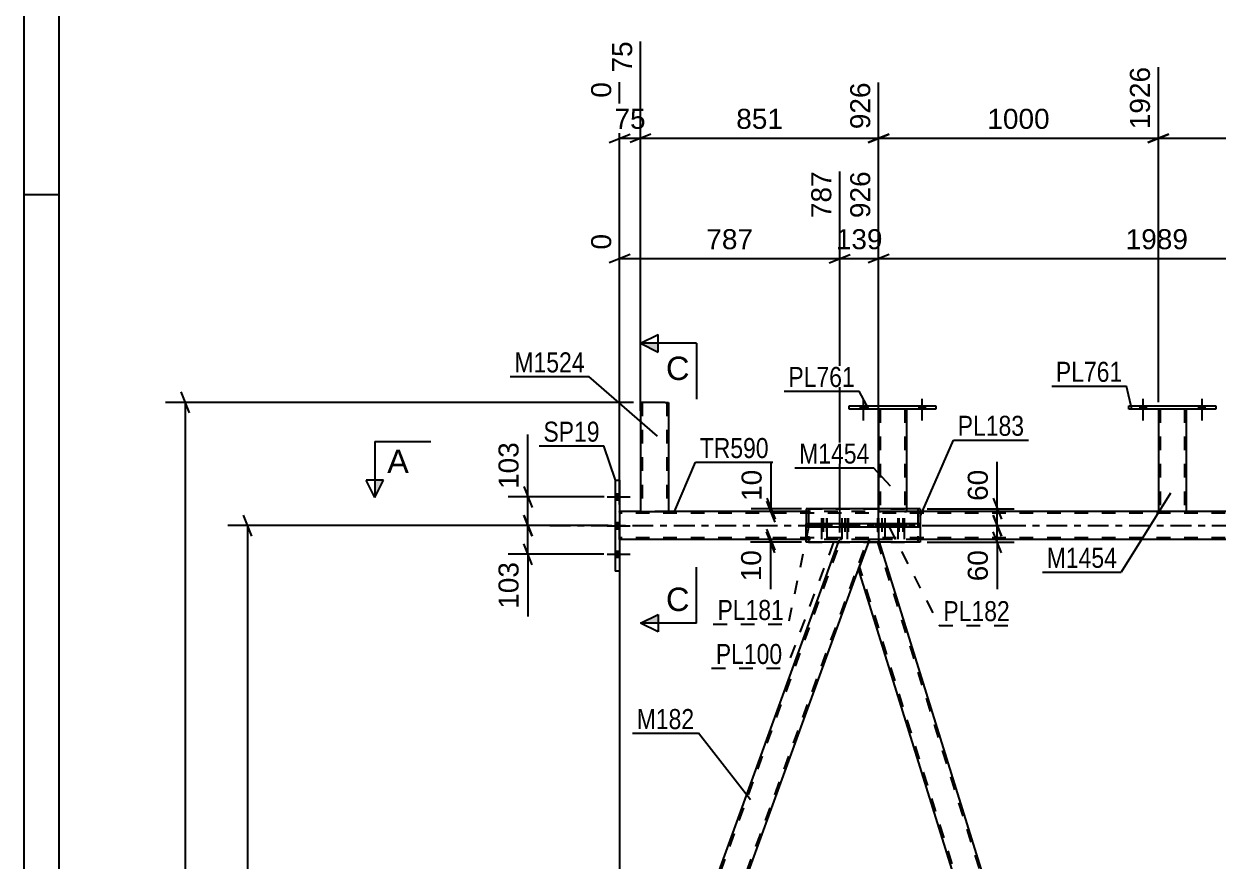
# Model space of a CAD drawing. Header units: millimetres. Extents: x -115 to 726, y -400 to 194.
# Drawn here: x -114.7 to 56.1, y -48 to 71.7 of the extents above; entities that cross this region are included whole.
import ezdxf

# ---------------------------------------------------------------- set-up
doc = ezdxf.new("R2010")
doc.units = ezdxf.units.MM
doc.linetypes.add('DXK_LINE_DOT2', pattern=[3.9198, 1.9599, -1.9599])
doc.linetypes.add('DXK_LINE_DOT3', pattern=[5.9187, 2.979, -0.9799, 0.9799, -0.9799])
doc.styles.add('Arial', font='arial.ttf', dxfattribs={"height": 0.2})
doc.styles.add('Arial Narrow', font='ARIALN.TTF', dxfattribs={"height": 0.2})

# ---------------------------------------------------------------- blocks, each defined once
blk = doc.blocks.new('Unknown-203724152-1113')
at = {"color": 5, "linetype": 'Continuous'}
for p, q in [((-114.68, 194.3), (-114.68, -399.7)), ((-109.68, 189.3), (-109.68, -394.7)), ((-109.68, 47.3), (-114.68, 47.3))]:
    blk.add_line(p, q, dxfattribs=at)
blk = doc.blocks.new('Bolt-203724152-2924 - 2793')
at = {"linetype": 'Continuous'}
for points in [[(7.89, 0.24), (7.17, 0.24), (7.17, -0.24), (7.89, -0.24)], [(8.82, 0.24), (8.1, 0.24), (8.1, -0.24), (8.82, -0.24)], [(10.64, 0.24), (9.92, 0.24), (9.92, -0.24), (10.64, -0.24)], [(11.56, 0.24), (10.84, 0.24), (10.84, -0.24), (11.56, -0.24)]]:
    blk.add_hatch(color=1, dxfattribs=at).paths.add_polyline_path(points)
at = {"color": 1, "linetype": 'Continuous'}
for p, q in [((7.17, 0.24), (7.17, -0.24)), ((7.53, 1.04), (7.53, -1.96)), ((7.89, 0.24), (7.89, -0.24)), ((8.1, 0.24), (8.1, -0.24)), ((8.46, 1.04), (8.46, -1.96)), ((8.82, 0.24), (8.82, -0.24)), ((9.92, 0.24), (9.92, -0.24)), ((10.28, 1.04), (10.28, -1.96)), ((10.64, 0.24), (10.64, -0.24)), ((10.84, 0.24), (10.84, -0.24)), ((11.2, 1.04), (11.2, -1.96)), ((11.56, 0.24), (11.56, -0.24))]:
    blk.add_line(p, q, dxfattribs=at)
blk = doc.blocks.new('Part-203724152-2945 - 2793')
at = {"color": 2, "linetype": 'Continuous'}
for p, q in [((13.47, 0.24), (-2.82, 0.24)), ((-2.82, 0.24), (-2.82, -0.24)), ((3.38, -0.24), (3.38, 0.24)), ((7.21, -0.24), (7.21, 0.24)), ((13.47, 0.24), (13.47, -0.24)), ((13.47, -0.24), (-2.82, -0.24))]:
    blk.add_line(p, q, dxfattribs=at)
blk = doc.blocks.new('Bolt-203724152-2833 - 2793')
at = {"linetype": 'Continuous'}
for points in [[(4.91, 16.64), (5.79, 16.64), (5.79, 17.12), (4.91, 17.12)], [(13.31, 16.64), (14.19, 16.64), (14.19, 17.12), (13.31, 17.12)]]:
    blk.add_hatch(color=1, dxfattribs=at).paths.add_polyline_path(points)
at = {"color": 1, "linetype": 'Continuous'}
for p, q in [((4.91, 17.12), (4.91, 16.64)), ((5.35, 18.12), (5.35, 15)), ((5.79, 17.12), (5.79, 16.64)), ((13.31, 17.12), (13.31, 16.64)), ((13.75, 18.12), (13.75, 15)), ((14.19, 17.12), (14.19, 16.64))]:
    blk.add_line(p, q, dxfattribs=at)
blk = doc.blocks.new('Bolt-203724152-2834 - 2793')
at = {"linetype": 'Continuous'}
for points in [[(4.91, 16.64), (5.79, 16.64), (5.79, 17.12), (4.91, 17.12)], [(13.31, 16.64), (14.19, 16.64), (14.19, 17.12), (13.31, 17.12)]]:
    blk.add_hatch(color=1, dxfattribs=at).paths.add_polyline_path(points)
at = {"color": 1, "linetype": 'Continuous'}
for p, q in [((4.91, 17.12), (4.91, 16.64)), ((5.35, 18.12), (5.35, 15)), ((5.79, 17.12), (5.79, 16.64)), ((13.31, 17.12), (13.31, 16.64)), ((13.75, 18.12), (13.75, 15)), ((14.19, 17.12), (14.19, 16.64))]:
    blk.add_line(p, q, dxfattribs=at)
blk = doc.blocks.new('Bolt-203724152-2835 - 2793')
at = {"linetype": 'Continuous'}
for points in [[(44.91, 16.64), (45.79, 16.64), (45.79, 17.12), (44.91, 17.12)], [(53.31, 16.64), (54.19, 16.64), (54.19, 17.12), (53.31, 17.12)]]:
    blk.add_hatch(color=1, dxfattribs=at).paths.add_polyline_path(points)
at = {"color": 1, "linetype": 'Continuous'}
for p, q in [((44.91, 17.12), (44.91, 16.64)), ((45.35, 18.12), (45.35, 15)), ((45.79, 17.12), (45.79, 16.64)), ((53.31, 17.12), (53.31, 16.64)), ((53.75, 18.12), (53.75, 15)), ((54.19, 17.12), (54.19, 16.64))]:
    blk.add_line(p, q, dxfattribs=at)
blk = doc.blocks.new('Bolt-203724152-2836 - 2793')
at = {"linetype": 'Continuous'}
for points in [[(44.91, 16.64), (45.79, 16.64), (45.79, 17.12), (44.91, 17.12)], [(53.31, 16.64), (54.19, 16.64), (54.19, 17.12), (53.31, 17.12)]]:
    blk.add_hatch(color=1, dxfattribs=at).paths.add_polyline_path(points)
at = {"color": 1, "linetype": 'Continuous'}
for p, q in [((44.91, 17.12), (44.91, 16.64)), ((45.35, 18.12), (45.35, 15)), ((45.79, 17.12), (45.79, 16.64)), ((53.31, 17.12), (53.31, 16.64)), ((53.75, 18.12), (53.75, 15)), ((54.19, 17.12), (54.19, 16.64))]:
    blk.add_line(p, q, dxfattribs=at)
blk = doc.blocks.new('Part-203724152-2966 - 2793')
at = {"color": 7, "linetype": 'DXK_LINE_DOT2'}
for p, q in [((-2.47, 2.4), (-2.47, -2.4)), ((-2.47, 2.4), (13.17, 2.4)), ((13.17, 2.4), (13.17, -2.4)), ((-2.47, -2.4), (13.17, -2.4))]:
    blk.add_line(p, q, dxfattribs=at)
blk = doc.blocks.new('Bolt-203724152-2844 - 2793')
at = {"color": 1, "linetype": 'DXK_LINE_DOT2'}
for p, q in [((7.04, 0.24), (7.04, -0.24)), ((7.4, 1.04), (7.4, -1.96)), ((7.63, 0.24), (7.63, -0.24)), ((7.76, 0.24), (7.76, -0.24)), ((7.99, 1.04), (7.99, -1.96)), ((8.35, 0.24), (8.35, -0.24)), ((10.06, 0.24), (10.06, -0.24)), ((10.42, 1.04), (10.42, -1.96)), ((10.65, 0.24), (10.65, -0.24)), ((10.78, 0.24), (10.78, -0.24)), ((11.01, 1.04), (11.01, -1.96)), ((11.37, 0.24), (11.37, -0.24))]:
    blk.add_line(p, q, dxfattribs=at)
blk = doc.blocks.new('Bolt-203724152-2925 - 2793')
at = {"linetype": 'Continuous'}
for points in [[(-0.25, 0.24), (-0.97, 0.24), (-0.97, -0.24), (-0.25, -0.24)], [(0.49, 0.24), (-0.23, 0.24), (-0.23, -0.24), (0.49, -0.24)], [(2.67, 0.24), (1.95, 0.24), (1.95, -0.24), (2.67, -0.24)], [(3.41, 0.24), (2.69, 0.24), (2.69, -0.24), (3.41, -0.24)]]:
    blk.add_hatch(color=1, dxfattribs=at).paths.add_polyline_path(points)
at = {"color": 1, "linetype": 'Continuous'}
for p, q in [((-0.97, 0.24), (-0.97, -0.24)), ((-0.61, 1.04), (-0.61, -1.96)), ((-0.25, 0.24), (-0.25, -0.24)), ((-0.23, 0.24), (-0.23, -0.24)), ((0.13, 1.04), (0.13, -1.96)), ((0.49, 0.24), (0.49, -0.24)), ((1.95, 0.24), (1.95, -0.24)), ((2.31, 1.04), (2.31, -1.96)), ((2.67, 0.24), (2.67, -0.24)), ((2.69, 0.24), (2.69, -0.24)), ((3.05, 1.04), (3.05, -1.96)), ((3.41, 0.24), (3.41, -0.24))]:
    blk.add_line(p, q, dxfattribs=at)
blk = doc.blocks.new('Part-203724152-2930 - 2793')
at = {"color": 2, "linetype": 'Continuous'}
for p, q in [((13.47, 2.4), (-2.82, 2.4)), ((-2.82, 2.4), (-2.82, 0.24)), ((13.47, 2.4), (13.47, 0.24)), ((-2.82, -2.4), (-2.82, -0.24)), ((13.47, -0.24), (13.47, -2.4)), ((13.47, -2.4), (-2.82, -2.4))]:
    blk.add_line(p, q, dxfattribs=at)
at = {"color": 7, "linetype": 'DXK_LINE_DOT2'}
for p, q in [((-2.82, -0.24), (-2.82, 0.24)), ((13.47, -0.24), (13.47, 0.24))]:
    blk.add_line(p, q, dxfattribs=at)
blk = doc.blocks.new('Bolt-203724152-2951 - 2793')
at = {"color": 1, "linetype": 'DXK_LINE_DOT2'}
for p, q in [((-0.73, 0.24), (-0.73, -0.24)), ((-0.37, 1.04), (-0.37, -1.96)), ((-0.27, 0.24), (-0.27, -0.24)), ((-0.01, 0.24), (-0.01, -0.24)), ((0.09, 1.04), (0.09, -1.96)), ((0.45, 0.24), (0.45, -0.24)), ((2.36, 0.24), (2.36, -0.24)), ((2.72, 1.04), (2.72, -1.96)), ((2.82, 0.24), (2.82, -0.24)), ((3.08, 0.24), (3.08, -0.24)), ((3.18, 1.04), (3.18, -1.96)), ((3.54, 0.24), (3.54, -0.24))]:
    blk.add_line(p, q, dxfattribs=at)
blk = doc.blocks.new('Part-203724152-2981 - 2793')
at = {"color": 7, "linetype": 'DXK_LINE_DOT2'}
for p, q in [((13.17, 0.24), (-2.47, 0.24)), ((-2.47, 0.24), (-2.47, -0.24)), ((4.1, 0.24), (4.1, -0.24)), ((6.46, -0.24), (6.46, 0.24)), ((13.17, 0.24), (13.17, -0.24)), ((13.17, -0.24), (-2.47, -0.24))]:
    blk.add_line(p, q, dxfattribs=at)
blk = doc.blocks.new('Part-203724152-3001 - 2793')
at = {"color": 2, "linetype": 'Continuous'}
for p, q in [((-42.14, -123.22), (1.83, -2.4)), ((-37.89, -123.22), (4.69, -6.25))]:
    blk.add_line(p, q, dxfattribs=at)
at = {"color": 7, "linetype": 'DXK_LINE_DOT2'}
for p, q in [((-41.89, -123.22), (2.23, -2)), ((-38.14, -123.22), (5.98, -2)), ((1.83, -2.4), (1.98, -2)), ((6.23, -2), (1.98, -2)), ((4.69, -6.25), (6.23, -2)), ((-37.89, -123.22), (-42.14, -123.22))]:
    blk.add_line(p, q, dxfattribs=at)
blk = doc.blocks.new('Part-203724152-3390 - 2793')
at = {"color": 2, "linetype": 'Continuous'}
for p, q in [((43.35, 16.64), (43.35, 17.12)), ((43.35, 17.12), (55.75, 17.12)), ((55.75, 17.12), (55.75, 16.64)), ((55.75, 16.64), (43.35, 16.64))]:
    blk.add_line(p, q, dxfattribs=at)
blk = doc.blocks.new('Part-203724152-3046 - 2793')
at = {"color": 2, "linetype": 'Continuous'}
for p, q in [((6.09, -2.4), (4.69, -6.25)), ((43.83, -118.4), (7.68, -2.4)), ((39.64, -118.4), (4.69, -6.25))]:
    blk.add_line(p, q, dxfattribs=at)
at = {"color": 7, "linetype": 'DXK_LINE_DOT2'}
for p, q in [((6.23, -2), (6.09, -2.4)), ((7.55, -2), (6.23, -2)), ((44.12, -120.12), (7.3, -2)), ((7.68, -2.4), (7.55, -2)), ((41.4, -123.22), (4.82, -5.88)), ((39.64, -118.4), (41.15, -123.22)), ((44.25, -119.75), (43.83, -118.4)), ((42.99, -123.22), (44.25, -119.75)), ((41.15, -123.22), (42.99, -123.22))]:
    blk.add_line(p, q, dxfattribs=at)
blk = doc.blocks.new('Part-203724152-3051 - 2793')
at = {"color": 7, "linetype": 'DXK_LINE_DOT2'}
for p, q in [((43.25, -123.22), (87.37, -2)), ((46.99, -123.22), (91.11, -2)), ((87.11, -2), (86.97, -2.4)), ((90.62, -2), (87.11, -2)), ((87.37, -2), (87.39, -2)), ((89.82, -6.25), (91.37, -2)), ((42.99, -123.22), (44.75, -118.4)), ((47.25, -123.22), (49, -118.4)), ((47.25, -123.22), (42.99, -123.22))]:
    blk.add_line(p, q, dxfattribs=at)
at = {"color": 2, "linetype": 'Continuous'}
for p, q in [((44.75, -118.4), (86.97, -2.4)), ((91.37, -2), (90.62, -2)), ((49, -118.4), (89.82, -6.25))]:
    blk.add_line(p, q, dxfattribs=at)
blk = doc.blocks.new('Part-203724152-3086 - 2793')
at = {"color": 2, "linetype": 'Continuous'}
for p, q in [((-30.13, 6.5), (-29.49, 6.5)), ((-30.13, 6.5), (-30.13, -6.5)), ((-29.49, 6.5), (-29.49, -6.5)), ((-29.49, -6.5), (-30.13, -6.5))]:
    blk.add_line(p, q, dxfattribs=at)
blk = doc.blocks.new('Part-203724152-3335 - 2793')
at = {"color": 7, "linetype": 'DXK_LINE_DOT2'}
for p, q in [((7.55, 16.65), (7.55, 16.65)), ((7.55, 16.65), (7.55, 16.64)), ((7.55, 16.64), (7.55, 16.65)), ((7.58, 16.65), (7.55, 16.65)), ((7.55, 16.65), (7.58, 16.65)), ((7.69, 16.65), (7.58, 16.65)), ((7.58, 16.65), (7.69, 16.65)), ((7.8, 16.65), (7.69, 16.65)), ((7.69, 16.65), (7.84, 16.65)), ((7.79, 16.65), (7.79, 16.65)), ((7.79, 16.65), (7.79, 2)), ((7.8, 16.65), (7.79, 16.65)), ((7.79, 16.65), (7.8, 16.65)), ((11.25, 16.65), (7.8, 16.65)), ((7.86, 16.65), (7.8, 16.65)), ((7.8, 16.65), (7.86, 16.65)), ((11.25, 16.65), (7.84, 16.65)), ((11.16, 16.65), (7.86, 16.65)), ((7.86, 16.65), (7.93, 16.65)), ((11.24, 16.65), (7.93, 16.65)), ((11.24, 16.65), (11.16, 16.65)), ((11.29, 16.65), (11.24, 16.65)), ((11.24, 16.65), (11.29, 16.65)), ((11.25, 16.65), (11.41, 16.65)), ((11.41, 16.65), (11.25, 16.65)), ((11.31, 16.65), (11.29, 16.65)), ((11.29, 16.65), (11.31, 16.65)), ((11.31, 16.65), (11.31, 16.65)), ((11.31, 16.65), (11.31, 2)), ((11.41, 16.65), (11.51, 16.65)), ((11.51, 16.65), (11.41, 16.65)), ((11.51, 16.65), (11.55, 16.65)), ((11.55, 16.65), (11.51, 16.65)), ((11.55, 16.65), (11.55, 16.65)), ((11.55, 16.65), (11.55, 16.64)), ((11.55, 16.64), (11.55, 16.65)), ((7.55, 2.4), (7.55, 2)), ((7.58, 2), (7.55, 2)), ((7.55, 2), (7.58, 2)), ((7.69, 2), (7.58, 2)), ((7.58, 2), (7.69, 2)), ((7.84, 2), (7.69, 2)), ((7.69, 2), (7.84, 2)), ((7.8, 2), (7.79, 2)), ((7.79, 2), (7.8, 2)), ((7.86, 2), (7.8, 2)), ((7.8, 2), (7.86, 2)), ((11.25, 2), (7.84, 2)), ((11.25, 2), (7.84, 2)), ((11.16, 2), (7.86, 2)), ((7.86, 2), (7.93, 2)), ((11.24, 2), (7.93, 2)), ((11.24, 2), (11.16, 2)), ((11.29, 2), (11.24, 2)), ((11.24, 2), (11.29, 2)), ((11.25, 2), (11.41, 2)), ((11.41, 2), (11.25, 2)), ((11.31, 2), (11.29, 2)), ((11.29, 2), (11.31, 2)), ((11.41, 2), (11.51, 2)), ((11.51, 2), (11.41, 2)), ((11.51, 2), (11.55, 2)), ((11.55, 2), (11.51, 2)), ((11.55, 2.4), (11.55, 2))]:
    blk.add_line(p, q, dxfattribs=at)
at = {"color": 2, "linetype": 'Continuous'}
for p, q in [((7.55, 16.64), (7.55, 2.4)), ((11.55, 16.64), (11.55, 2.4))]:
    blk.add_line(p, q, dxfattribs=at)
blk = doc.blocks.new('Part-203724152-3385 - 2793')
at = {"color": 7, "linetype": 'DXK_LINE_DOT2'}
for p, q in [((47.55, 16.65), (47.55, 16.65)), ((47.55, 16.65), (47.55, 16.64)), ((47.55, 16.64), (47.55, 16.65)), ((47.58, 16.65), (47.55, 16.65)), ((47.55, 16.65), (47.58, 16.65)), ((47.69, 16.65), (47.58, 16.65)), ((47.58, 16.65), (47.69, 16.65)), ((47.8, 16.65), (47.69, 16.65)), ((47.69, 16.65), (47.84, 16.65)), ((47.79, 16.65), (47.79, 16.65)), ((47.79, 16.65), (47.79, 2)), ((47.8, 16.65), (47.79, 16.65)), ((47.79, 16.65), (47.8, 16.65)), ((51.25, 16.65), (47.8, 16.65)), ((47.86, 16.65), (47.8, 16.65)), ((47.8, 16.65), (47.86, 16.65)), ((51.25, 16.65), (47.84, 16.65)), ((51.16, 16.65), (47.86, 16.65)), ((47.86, 16.65), (47.93, 16.65)), ((51.24, 16.65), (47.93, 16.65)), ((51.24, 16.65), (51.16, 16.65)), ((51.29, 16.65), (51.24, 16.65)), ((51.24, 16.65), (51.29, 16.65)), ((51.25, 16.65), (51.41, 16.65)), ((51.41, 16.65), (51.25, 16.65)), ((51.31, 16.65), (51.29, 16.65)), ((51.29, 16.65), (51.31, 16.65)), ((51.31, 16.65), (51.31, 16.65)), ((51.31, 16.65), (51.31, 2)), ((51.41, 16.65), (51.51, 16.65)), ((51.51, 16.65), (51.41, 16.65)), ((51.51, 16.65), (51.55, 16.65)), ((51.55, 16.65), (51.51, 16.65)), ((51.55, 16.65), (51.55, 16.65)), ((51.55, 16.65), (51.55, 16.64)), ((51.55, 16.64), (51.55, 16.65)), ((47.55, 2), (47.58, 2)), ((47.58, 2), (47.69, 2)), ((47.69, 2), (47.84, 2)), ((47.8, 2), (47.79, 2)), ((47.79, 2), (47.8, 2)), ((47.86, 2), (47.8, 2)), ((47.8, 2), (47.86, 2)), ((51.25, 2), (47.84, 2)), ((51.16, 2), (47.86, 2)), ((47.86, 2), (47.93, 2)), ((51.29, 2), (47.93, 2)), ((51.24, 2), (51.16, 2)), ((51.29, 2), (51.24, 2)), ((51.25, 2), (51.41, 2)), ((51.31, 2), (51.29, 2)), ((51.29, 2), (51.31, 2)), ((51.41, 2), (51.51, 2)), ((51.51, 2), (51.55, 2))]:
    blk.add_line(p, q, dxfattribs=at)
at = {"color": 2, "linetype": 'Continuous'}
for p, q in [((47.55, 16.64), (47.55, 2)), ((51.55, 16.64), (51.55, 2)), ((47.58, 2), (47.55, 2)), ((47.69, 2), (47.58, 2)), ((47.84, 2), (47.69, 2)), ((51.25, 2), (47.84, 2)), ((51.41, 2), (51.25, 2)), ((51.51, 2), (51.41, 2)), ((51.55, 2), (51.51, 2))]:
    blk.add_line(p, q, dxfattribs=at)
blk = doc.blocks.new('Part-203724152-3395 - 2793')
at = {"color": 2, "linetype": 'Continuous'}
for p, q in [((-26.5, 17.6), (-26.5, 2)), ((-22.98, 17.6), (-26.5, 17.6)), ((-22.98, 17.6), (-22.5, 17.6)), ((-22.5, 17.6), (-22.5, 2)), ((-26.5, 2), (-22.54, 2)), ((-22.5, 2), (-22.54, 2))]:
    blk.add_line(p, q, dxfattribs=at)
at = {"color": 7, "linetype": 'DXK_LINE_DOT2'}
for p, q in [((-26.26, 17.6), (-26.26, 2)), ((-22.89, 17.6), (-22.81, 17.6)), ((-22.81, 17.6), (-22.8, 17.6)), ((-22.8, 17.6), (-22.76, 17.6)), ((-22.76, 17.6), (-22.74, 17.6)), ((-22.74, 17.6), (-22.74, 2)), ((-22.76, 2), (-22.74, 2))]:
    blk.add_line(p, q, dxfattribs=at)
blk = doc.blocks.new('Part-203724152-3400 - 2793')
at = {"color": 2, "linetype": 'Continuous'}
for p, q in [((3.35, 16.64), (3.35, 17.12)), ((3.35, 17.12), (15.75, 17.12)), ((15.75, 17.12), (15.75, 16.64)), ((15.75, 16.64), (3.35, 16.64))]:
    blk.add_line(p, q, dxfattribs=at)
blk = doc.blocks.new('Part-203724152-3405 - 2793')
at = {"color": 2, "linetype": 'Continuous'}
for p, q in [((-26.5, 2), (-29.49, 2)), ((-2.82, 2), (-22.5, 2)), ((47.55, 2), (13.47, 2)), ((80.41, 2), (51.55, 2)), ((-2.82, -2), (-29.49, -2)), ((80.41, -2), (13.47, -2))]:
    blk.add_line(p, q, dxfattribs=at)
at = {"color": 7, "linetype": 'DXK_LINE_DOT2'}
for p, q in [((-29.49, -2), (-29.49, 2)), ((633.32, 1.76), (-29.49, 1.76)), ((-22.5, 2), (-26.5, 2)), ((13.47, 2), (-2.82, 2)), ((633.32, 2), (47.55, 2)), ((51.55, 2), (47.55, 2)), ((633.32, -1.76), (-29.49, -1.76)), ((13.47, -2), (-2.82, -2))]:
    blk.add_line(p, q, dxfattribs=at)
at = {"color": 7, "linetype": 'DXK_LINE_DOT3'}
blk.add_line((-39.49, 0), (633.32, 0), dxfattribs=at)
blk = doc.blocks.new('Bolt-203724152-3412 - 2793')
at = {"linetype": 'Continuous'}
for points in [[(-29.49, 3.66), (-29.49, 4.54), (-30.13, 4.54), (-30.13, 3.66)], [(-29.49, 3.66), (-29.49, 4.54), (-30.13, 4.54), (-30.13, 3.66)], [(-29.49, 3.66), (-29.49, 4.54), (-30.13, 4.54), (-30.13, 3.66)], [(-29.49, -0.46), (-29.49, 0.42), (-30.13, 0.42), (-30.13, -0.46)], [(-29.49, -0.46), (-29.49, 0.42), (-30.13, 0.42), (-30.13, -0.46)], [(-29.49, -4.54), (-29.49, -3.66), (-30.13, -3.66), (-30.13, -4.54)], [(-29.49, -4.54), (-29.49, -3.66), (-30.13, -3.66), (-30.13, -4.54)], [(-29.49, -4.54), (-29.49, -3.66), (-30.13, -3.66), (-30.13, -4.54)]]:
    blk.add_hatch(color=1, dxfattribs=at).paths.add_polyline_path(points)
at = {"color": 1, "linetype": 'Continuous'}
for p, q in [((-31.29, 4.1), (-27.97, 4.1)), ((-31.29, 4.1), (-27.97, 4.1)), ((-31.29, 4.1), (-27.97, 4.1)), ((-30.13, 4.54), (-29.49, 4.54)), ((-30.13, 4.54), (-29.49, 4.54)), ((-30.13, 4.54), (-29.49, 4.54)), ((-30.13, 3.66), (-29.49, 3.66)), ((-30.13, 3.66), (-29.49, 3.66)), ((-30.13, 3.66), (-29.49, 3.66)), ((-30.13, 0.42), (-29.49, 0.42)), ((-30.13, 0.42), (-29.49, 0.42)), ((-31.29, -0.02), (-27.97, -0.02)), ((-31.29, -0.02), (-27.97, -0.02)), ((-30.13, -0.46), (-29.49, -0.46)), ((-30.13, -0.46), (-29.49, -0.46)), ((-31.29, -4.1), (-27.97, -4.1)), ((-31.29, -4.1), (-27.97, -4.1)), ((-31.29, -4.1), (-27.97, -4.1)), ((-30.13, -3.66), (-29.49, -3.66)), ((-30.13, -3.66), (-29.49, -3.66)), ((-30.13, -3.66), (-29.49, -3.66)), ((-30.13, -4.54), (-29.49, -4.54)), ((-30.13, -4.54), (-29.49, -4.54)), ((-30.13, -4.54), (-29.49, -4.54))]:
    blk.add_line(p, q, dxfattribs=at)
blk = doc.blocks.new('StraightDimension-203724152-4066 - 2793')
at = {"color": 7, "linetype": 'Continuous'}
for p, q in [((1.98, -1), (1.98, 50.63)), ((7.55, -1), (7.55, 50.63)), ((0.48, 37.56), (3.48, 38.76)), ((1.98, 38.16), (7.55, 38.16)), ((9.05, 38.76), (6.05, 37.56))]:
    blk.add_line(p, q, dxfattribs=at)
at = {"color": 0}
blk.add_wipeout([(8.7, 38.91), (8.7, 43.11), (0.83, 43.11), (0.83, 38.91)], dxfattribs=at)
at = {"color": 3, "style": 'Arial'}
blk.add_text('139', height=2.865, dxfattribs=at).set_placement((1.43, 39.51))
at = {"color": 0, "linetype": 'Continuous'}
blk.add_wipeout([(6.95, 51.23), (2.75, 51.23), (2.75, 43.36), (6.95, 43.36)], dxfattribs=at)
at = {"color": 3, "linetype": 'Continuous', "style": 'Arial'}
blk.add_text('926', height=2.865, rotation=90.0002, dxfattribs=at).set_placement((6.35, 43.96))
blk = doc.blocks.new('StraightDimension-203724152-4102 - 2793')
at = {"color": 7, "linetype": 'Continuous'}
for p, q in [((87.11, -1), (87.11, 52.86)), ((7.55, -1), (7.55, 50.63)), ((9.05, 38.76), (6.05, 37.56)), ((7.55, 38.16), (87.11, 38.16)), ((85.61, 37.56), (88.61, 38.76))]:
    blk.add_line(p, q, dxfattribs=at)
at = {"color": 0, "linetype": 'Continuous'}
blk.add_wipeout([(86.51, 53.46), (82.31, 53.46), (82.31, 43.36), (86.51, 43.36)], dxfattribs=at)
at = {"color": 0}
blk.add_wipeout([(52.38, 38.91), (52.38, 43.11), (42.28, 43.11), (42.28, 38.91)], dxfattribs=at)
at = {"color": 3, "linetype": 'Continuous', "style": 'Arial'}
blk.add_text('2915', height=2.865, rotation=90.0002, dxfattribs=at).set_placement((85.91, 43.96))
at = {"color": 3, "style": 'Arial'}
blk.add_text('1989', height=2.865, dxfattribs=at).set_placement((42.88, 39.51))
blk = doc.blocks.new('StraightDimension-203724152-4400 - 2793')
at = {"color": 7, "linetype": 'Continuous'}
for p, q in [((-8.5, -0.5), (-7.3, -3.5)), ((-7.3, -3.9), (-8.5, -0.9)), ((-3.47, -2), (-10.75, -2)), ((-3.47, -2.4), (-10.75, -2.4)), ((-7.9, -2.4), (-7.9, -2))]:
    blk.add_line(p, q, dxfattribs=at)
at = {"color": 0}
blk.add_wipeout([(-8.65, -2.93), (-12.85, -2.93), (-12.85, -8.57), (-8.65, -8.57)], dxfattribs=at)
at = {"color": 7, "linetype": 'Continuous'}
blk.add_line((-7.9, -2.4), (-7.9, -9.1), dxfattribs=at)
blk.add_line((-7.9, -2.4), (-7.9, -9.1), dxfattribs=at)
at = {"color": 3, "style": 'Arial'}
blk.add_text('10', height=2.865, rotation=90.0002, dxfattribs=at).set_placement((-9.25, -7.97))
blk = doc.blocks.new('StraightDimension-203724152-4244 - 2793')
at = {"color": 7, "linetype": 'Continuous'}
for p, q in [((23.91, 1.5), (25.11, -1.5)), ((14.47, 0), (26.91, 0)), ((25.11, -3.9), (23.91, -0.9)), ((24.51, -2.4), (24.51, 0)), ((14.47, -2.4), (26.91, -2.4))]:
    blk.add_line(p, q, dxfattribs=at)
at = {"color": 0}
blk.add_wipeout([(23.76, -2.93), (19.56, -2.93), (19.56, -8.57), (23.76, -8.57)], dxfattribs=at)
at = {"color": 7, "linetype": 'Continuous'}
blk.add_line((24.51, -2.4), (24.51, -9.1), dxfattribs=at)
blk.add_line((24.51, -2.4), (24.51, -9.1), dxfattribs=at)
at = {"color": 3, "style": 'Arial'}
blk.add_text('60', height=2.865, rotation=90.0002, dxfattribs=at).set_placement((23.16, -7.97))
blk = doc.blocks.new('StraightDimension-203724152-4254 - 2793')
at = {"color": 7, "linetype": 'Continuous'}
for p, q in [((-29.49, -3), (-29.49, -57.71)), ((-58.76, -122.22), (-58.76, -52.46)), ((-57.26, -54.71), (-60.26, -55.91)), ((-58.76, -55.31), (-29.49, -55.31)), ((-30.99, -55.91), (-27.99, -54.71))]:
    blk.add_line(p, q, dxfattribs=at)
at = {"color": 0}
blk.add_wipeout([(-39.08, -54.56), (-39.08, -50.36), (-49.17, -50.36), (-49.17, -54.56)], dxfattribs=at)
at = {"color": 3, "style": 'Arial'}
blk.add_text('1469', height=2.865, dxfattribs=at).set_placement((-48.57, -53.96))
blk = doc.blocks.new('StraightDimension-203724152-4431 - 2793')
at = {"color": 7, "linetype": 'Continuous'}
for p, q in [((-43.19, 1.5), (-41.99, -1.5)), ((-31.13, 0), (-45.44, 0)), ((-42.59, -4.1), (-42.59, 0)), ((-41.99, -5.6), (-43.19, -2.6)), ((-31.75, -4.1), (-45.44, -4.1))]:
    blk.add_line(p, q, dxfattribs=at)
at = {"color": 0}
blk.add_wipeout([(-43.34, -4.63), (-47.54, -4.63), (-47.54, -12.5), (-43.34, -12.5)], dxfattribs=at)
at = {"color": 7, "linetype": 'Continuous'}
blk.add_line((-42.59, -4.1), (-42.59, -13.02), dxfattribs=at)
blk.add_line((-42.59, -4.1), (-42.59, -13.02), dxfattribs=at)
at = {"color": 3, "style": 'Arial'}
blk.add_text('103', height=2.865, rotation=90.0002, dxfattribs=at).set_placement((-43.94, -11.9))
blk = doc.blocks.new('StraightDimension-203724152-4350 - 2793')
at = {"color": 7, "linetype": 'Continuous'}
for p, q in [((-8.43, 3.9), (-7.23, 0.9)), ((-7.23, 0.5), (-8.43, 3.5)), ((-3.47, 2.4), (-10.68, 2.4)), ((-3.47, 2), (-10.68, 2)), ((-7.83, 2), (-7.83, 2.4))]:
    blk.add_line(p, q, dxfattribs=at)
at = {"color": 0}
blk.add_wipeout([(-8.58, 8.57), (-12.78, 8.57), (-12.78, 2.92), (-8.58, 2.92)], dxfattribs=at)
at = {"color": 7, "linetype": 'Continuous'}
blk.add_line((-7.83, 2.4), (-7.83, 9.1), dxfattribs=at)
blk.add_line((-7.83, 2.4), (-7.83, 9.1), dxfattribs=at)
at = {"color": 3, "style": 'Arial'}
blk.add_text('10', height=2.865, rotation=90.0002, dxfattribs=at).set_placement((-9.18, 3.52))
blk = doc.blocks.new('StraightDimension-203724152-3832 - 2793')
at = {"color": 7, "linetype": 'Continuous'}
for p, q in [((47.55, 17.65), (47.55, 65.56)), ((87.55, 17.65), (87.55, 65.56)), ((49.05, 55.97), (46.05, 54.77)), ((47.55, 55.37), (87.55, 55.37)), ((86.05, 54.77), (89.05, 55.97))]:
    blk.add_line(p, q, dxfattribs=at)
at = {"color": 0, "linetype": 'Continuous'}
blk.add_wipeout([(86.95, 66.16), (82.75, 66.16), (82.75, 56.07), (86.95, 56.07)], dxfattribs=at)
at = {"color": 0}
blk.add_wipeout([(72.59, 56.12), (72.59, 60.32), (62.5, 60.32), (62.5, 56.12)], dxfattribs=at)
at = {"color": 3, "linetype": 'Continuous', "style": 'Arial'}
blk.add_text('2926', height=2.865, rotation=90.0002, dxfattribs=at).set_placement((86.35, 56.67))
at = {"color": 3, "style": 'Arial'}
blk.add_text('1000', height=2.865, dxfattribs=at).set_placement((63.1, 56.72))
blk = doc.blocks.new('StraightDimension-203724152-3810 - 2793')
at = {"color": 7, "linetype": 'Continuous'}
for p, q in [((-26.5, 16.38), (-26.5, 69.21)), ((-29.49, 3), (-29.49, 63.39)), ((-30.99, 54.77), (-27.99, 55.97)), ((-29.49, 55.37), (-26.5, 55.37)), ((-25, 55.97), (-28, 54.77))]:
    blk.add_line(p, q, dxfattribs=at)
at = {"color": 0, "linetype": 'Continuous'}
blk.add_wipeout([(-27.1, 69.81), (-31.3, 69.81), (-31.3, 64.17), (-27.1, 64.17)], dxfattribs=at)
at = {"color": 0}
blk.add_wipeout([(-25.17, 56.12), (-25.17, 60.32), (-30.82, 60.32), (-30.82, 56.12)], dxfattribs=at)
at = {"color": 3, "linetype": 'Continuous', "style": 'Arial'}
blk.add_text('75', height=2.865, rotation=90.0002, dxfattribs=at).set_placement((-27.7, 64.77))
at = {"color": 3, "style": 'Arial'}
blk.add_text('75', height=2.865, dxfattribs=at).set_placement((-30.22, 56.72))
at = {"color": 0, "linetype": 'Continuous'}
blk.add_wipeout([(-30.09, 63.99), (-34.29, 63.99), (-34.29, 60.57), (-30.09, 60.57)], dxfattribs=at)
at = {"color": 3, "linetype": 'Continuous', "style": 'Arial'}
blk.add_text('0', height=2.87, rotation=90.0002, dxfattribs=at).set_placement((-30.69, 61.17))
blk = doc.blocks.new('StraightDimension-203724152-3816 - 2793')
at = {"color": 7, "linetype": 'Continuous'}
for p, q in [((-26.5, 16.38), (-26.5, 69.21)), ((7.55, 17.65), (7.55, 63.34)), ((-25, 55.97), (-28, 54.77)), ((-26.5, 55.37), (7.55, 55.37)), ((6.05, 54.77), (9.05, 55.97))]:
    blk.add_line(p, q, dxfattribs=at)
at = {"color": 0, "linetype": 'Continuous'}
blk.add_wipeout([(6.95, 63.94), (2.75, 63.94), (2.75, 56.07), (6.95, 56.07)], dxfattribs=at)
at = {"color": 0}
blk.add_wipeout([(-5.54, 56.12), (-5.54, 60.32), (-13.41, 60.32), (-13.41, 56.12)], dxfattribs=at)
at = {"color": 3, "linetype": 'Continuous', "style": 'Arial'}
blk.add_text('926', height=2.865, rotation=90.0002, dxfattribs=at).set_placement((6.35, 56.67))
at = {"color": 3, "style": 'Arial'}
blk.add_text('851', height=2.865, dxfattribs=at).set_placement((-12.81, 56.72))
blk = doc.blocks.new('StraightDimension-203724152-3824 - 2793')
at = {"color": 7, "linetype": 'Continuous'}
for p, q in [((47.55, 17.65), (47.55, 65.56)), ((7.55, 17.65), (7.55, 63.34)), ((9.05, 55.97), (6.05, 54.77)), ((7.55, 55.37), (47.55, 55.37)), ((46.05, 54.77), (49.05, 55.97))]:
    blk.add_line(p, q, dxfattribs=at)
at = {"color": 0, "linetype": 'Continuous'}
blk.add_wipeout([(46.95, 66.16), (42.75, 66.16), (42.75, 56.07), (46.95, 56.07)], dxfattribs=at)
at = {"color": 0}
blk.add_wipeout([(32.59, 56.12), (32.59, 60.32), (22.5, 60.32), (22.5, 56.12)], dxfattribs=at)
at = {"color": 3, "linetype": 'Continuous', "style": 'Arial'}
blk.add_text('1926', height=2.865, rotation=90.0002, dxfattribs=at).set_placement((46.35, 56.67))
at = {"color": 3, "style": 'Arial'}
blk.add_text('1000', height=2.865, dxfattribs=at).set_placement((23.1, 56.72))
blk = doc.blocks.new('StraightDimension-203724152-4057 - 2793')
at = {"color": 7, "linetype": 'Continuous'}
for p, q in [((1.98, -1), (1.98, 50.63)), ((-29.49, 3), (-29.49, 41.69)), ((-27.99, 38.76), (-30.99, 37.56)), ((-29.49, 38.16), (1.98, 38.16)), ((0.48, 37.56), (3.48, 38.76))]:
    blk.add_line(p, q, dxfattribs=at)
at = {"color": 0, "linetype": 'Continuous'}
for points in [[(1.38, 51.23), (-2.82, 51.23), (-2.82, 43.36), (1.38, 43.36)], [(-30.09, 42.29), (-34.29, 42.29), (-34.29, 38.86), (-30.09, 38.86)]]:
    blk.add_wipeout(points, dxfattribs=at)
at = {"color": 0}
blk.add_wipeout([(-9.82, 38.91), (-9.82, 43.11), (-17.69, 43.11), (-17.69, 38.91)], dxfattribs=at)
at = {"color": 3, "linetype": 'Continuous', "style": 'Arial'}
for s, height, p in [('787', 2.865, (0.78, 43.96)), ('0', 2.87, (-30.69, 39.46))]:
    blk.add_text(s, height=height, rotation=90.0002, dxfattribs=at).set_placement(p)
at = {"color": 3, "style": 'Arial'}
blk.add_text('787', height=2.865, dxfattribs=at).set_placement((-17.09, 39.51))
blk = doc.blocks.new('StraightDimension-203724152-4235 - 2793')
at = {"color": 7, "linetype": 'Continuous'}
for p, q in [((23.91, 3.9), (25.11, 0.9)), ((14.47, 2.4), (26.91, 2.4)), ((24.51, 0), (24.51, 2.4)), ((25.11, -1.5), (23.91, 1.5)), ((14.47, 0), (26.91, 0))]:
    blk.add_line(p, q, dxfattribs=at)
at = {"color": 0}
blk.add_wipeout([(23.76, 8.57), (19.56, 8.57), (19.56, 2.92), (23.76, 2.92)], dxfattribs=at)
at = {"color": 7, "linetype": 'Continuous'}
blk.add_line((24.51, 2.4), (24.51, 9.1), dxfattribs=at)
blk.add_line((24.51, 2.4), (24.51, 9.1), dxfattribs=at)
at = {"color": 3, "style": 'Arial'}
blk.add_text('60', height=2.865, rotation=90.0002, dxfattribs=at).set_placement((23.16, 3.52))
blk = doc.blocks.new('StraightDimension-203724152-4417 - 2793')
at = {"color": 7, "linetype": 'Continuous'}
for p, q in [((-90.99, 16.1), (-92.19, 19.1)), ((-27.5, 17.6), (-94.44, 17.6)), ((-91.59, -133.6), (-91.59, 17.6)), ((-92.19, -132.1), (-90.99, -135.1)), ((35.5, -133.6), (-94.44, -133.6))]:
    blk.add_line(p, q, dxfattribs=at)
at = {"color": 0}
blk.add_wipeout([(-92.34, -52.95), (-96.54, -52.95), (-96.54, -63.04), (-92.34, -63.04)], dxfattribs=at)
at = {"color": 3, "style": 'Arial'}
blk.add_text('3780', height=2.865, rotation=90.0002, dxfattribs=at).set_placement((-92.94, -62.44))
blk = doc.blocks.new('StraightDimension-203724152-4439 - 2793')
at = {"color": 7, "linetype": 'Continuous'}
for p, q in [((-43.19, 5.6), (-41.99, 2.6)), ((-31.72, 4.1), (-45.44, 4.1)), ((-42.59, 0), (-42.59, 4.1)), ((-41.99, -1.5), (-43.19, 1.5)), ((-31.13, 0), (-45.44, 0))]:
    blk.add_line(p, q, dxfattribs=at)
at = {"color": 0}
blk.add_wipeout([(-43.34, 12.5), (-47.54, 12.5), (-47.54, 4.62), (-43.34, 4.62)], dxfattribs=at)
at = {"color": 7, "linetype": 'Continuous'}
blk.add_line((-42.59, 4.1), (-42.59, 13.02), dxfattribs=at)
blk.add_line((-42.59, 4.1), (-42.59, 13.02), dxfattribs=at)
at = {"color": 3, "style": 'Arial'}
blk.add_text('103', height=2.865, rotation=90.0002, dxfattribs=at).set_placement((-43.94, 5.23))
blk = doc.blocks.new('StraightDimension-203724152-4660 - 2793')
at = {"color": 7, "linetype": 'Continuous'}
for p, q in [((-82.07, -1.5), (-83.27, 1.5)), ((-31.13, 0), (-85.52, 0)), ((-82.67, -125.86), (-82.67, 0)), ((-83.27, -124.36), (-82.07, -127.36)), ((-60.4, -125.86), (-85.52, -125.86))]:
    blk.add_line(p, q, dxfattribs=at)
at = {"color": 0}
blk.add_wipeout([(-83.42, -57.88), (-87.62, -57.88), (-87.62, -67.98), (-83.42, -67.98)], dxfattribs=at)
at = {"color": 3, "style": 'Arial'}
blk.add_text('3146', height=2.865, rotation=90.0002, dxfattribs=at).set_placement((-84.02, -67.38))
blk = doc.blocks.new('Mark-203724152-2926 - 2793')
at = {"color": 0}
blk.add_wipeout([(28.36, 12.83), (28.36, 15.83), (18.86, 15.83), (18.86, 12.83)], dxfattribs=at)
blk.add_wipeout([(28.36, 12.83), (28.36, 15.83), (18.86, 15.83), (18.86, 12.83)], dxfattribs=at)
at = {"color": 30, "linetype": 'Continuous'}
for p, q in [((13.47, 1.3), (18.26, 12.23)), ((18.26, 12.23), (28.96, 12.23))]:
    blk.add_line(p, q, dxfattribs=at)
at = {"color": 3, "style": 'Arial Narrow'}
blk.add_text('PL183', height=2.863, dxfattribs=at).set_placement((18.86, 12.83))
blk = doc.blocks.new('Mark-203724152-2962 - 2793')
at = {"color": 0}
blk.add_wipeout([(-6.23, -19.8), (-6.23, -16.8), (-15.73, -16.8), (-15.73, -19.8)], dxfattribs=at)
blk.add_wipeout([(-6.23, -19.8), (-6.23, -16.8), (-15.73, -16.8), (-15.73, -19.8)], dxfattribs=at)
at = {"color": 30, "linetype": 'DXK_LINE_DOT2'}
for p in [(1.1, -2.4), (-16.33, -20.4)]:
    blk.add_line(p, (-5.63, -20.4), dxfattribs=at)
at = {"color": 3, "style": 'Arial Narrow'}
blk.add_text('PL100', height=2.863, dxfattribs=at).set_placement((-15.73, -19.8))
blk = doc.blocks.new('Mark-203724152-2941 - 2793')
at = {"color": 0}
blk.add_wipeout([(26.31, -13.67), (26.31, -10.67), (16.81, -10.67), (16.81, -13.67)], dxfattribs=at)
blk.add_wipeout([(26.31, -13.67), (26.31, -10.67), (16.81, -10.67), (16.81, -13.67)], dxfattribs=at)
at = {"color": 30, "linetype": 'DXK_LINE_DOT2'}
for p, q in [((9.06, -0.24), (16.21, -14.27)), ((16.21, -14.27), (26.91, -14.27))]:
    blk.add_line(p, q, dxfattribs=at)
at = {"color": 3, "style": 'Arial Narrow'}
blk.add_text('PL182', height=2.863, dxfattribs=at).set_placement((16.81, -13.67))
blk = doc.blocks.new('Mark-203724152-2977 - 2793')
at = {"color": 0}
blk.add_wipeout([(-5.98, -13.51), (-5.98, -10.51), (-15.49, -10.51), (-15.49, -13.51)], dxfattribs=at)
blk.add_wipeout([(-5.98, -13.51), (-5.98, -10.51), (-15.49, -10.51), (-15.49, -13.51)], dxfattribs=at)
at = {"color": 30, "linetype": 'DXK_LINE_DOT2'}
for p in [(-2.47, -0.24), (-16.09, -14.11)]:
    blk.add_line(p, (-5.38, -14.11), dxfattribs=at)
at = {"color": 3, "style": 'Arial Narrow'}
blk.add_text('PL181', height=2.863, dxfattribs=at).set_placement((-15.49, -13.51))
blk = doc.blocks.new('Mark-203724152-2997 - 2793')
at = {"color": 0}
blk.add_wipeout([(-18.82, -29.1), (-18.82, -26.1), (-27.04, -26.1), (-27.04, -29.1)], dxfattribs=at)
blk.add_wipeout([(-18.82, -29.1), (-18.82, -26.1), (-27.04, -26.1), (-27.04, -29.1)], dxfattribs=at)
at = {"color": 30, "linetype": 'Continuous'}
for p in [(-27.64, -29.7), (-10.77, -39.2)]:
    blk.add_line(p, (-18.22, -29.7), dxfattribs=at)
at = {"color": 3, "style": 'Arial Narrow'}
blk.add_text('M182', height=2.863, dxfattribs=at).set_placement((-27.04, -29.1))
blk = doc.blocks.new('Mark-203724152-3381 - 2793')
at = {"color": 0}
blk.add_wipeout([(41.64, -6.05), (41.64, -3.05), (31.59, -3.05), (31.59, -6.05)], dxfattribs=at)
blk.add_wipeout([(41.64, -6.05), (41.64, -3.05), (31.59, -3.05), (31.59, -6.05)], dxfattribs=at)
at = {"color": 30, "linetype": 'Continuous'}
for p in [(49.3, 4.63), (30.99, -6.65)]:
    blk.add_line(p, (42.24, -6.65), dxfattribs=at)
at = {"color": 3, "style": 'Arial Narrow'}
blk.add_text('M1454', height=2.863, dxfattribs=at).set_placement((31.59, -6.05))
blk = doc.blocks.new('Mark-203724152-3082 - 2793')
at = {"color": 0}
blk.add_wipeout([(-32.34, 11.99), (-32.34, 14.99), (-40.38, 14.99), (-40.38, 11.99)], dxfattribs=at)
blk.add_wipeout([(-32.34, 11.99), (-32.34, 14.99), (-40.38, 14.99), (-40.38, 11.99)], dxfattribs=at)
at = {"color": 30, "linetype": 'Continuous'}
for p in [(-40.98, 11.39), (-30.06, 6.49)]:
    blk.add_line(p, (-31.74, 11.39), dxfattribs=at)
at = {"color": 3, "style": 'Arial Narrow'}
blk.add_text('SP19', height=2.863, dxfattribs=at).set_placement((-40.38, 11.99))
blk = doc.blocks.new('Mark-203724152-3386 - 2793')
at = {"color": 0}
blk.add_wipeout([(42.4, 20.55), (42.4, 23.55), (32.9, 23.55), (32.9, 20.55)], dxfattribs=at)
blk.add_wipeout([(42.4, 20.55), (42.4, 23.55), (32.9, 23.55), (32.9, 20.55)], dxfattribs=at)
at = {"color": 30, "linetype": 'Continuous'}
for p in [(32.3, 19.95), (43.75, 16.64)]:
    blk.add_line(p, (43, 19.95), dxfattribs=at)
at = {"color": 3, "style": 'Arial Narrow'}
blk.add_text('PL761', height=2.863, dxfattribs=at).set_placement((32.9, 20.55))
blk = doc.blocks.new('SectionMark-203724152-4681 - 2793')
at = {"linetype": 'Continuous'}
for points in [[(-23.99, 26.06), (-23.99, 24.81), (-26.49, 26.06)], [(-23.99, -12.72), (-23.99, -13.97), (-26.49, -13.97)]]:
    blk.add_hatch(color=6, dxfattribs=at).paths.add_polyline_path(points)
at = {"color": 6, "linetype": 'Continuous'}
for p, q in [((-26.49, 26.06), (-23.99, 27.31)), ((-18.49, 26.06), (-26.49, 26.06)), ((-26.49, 26.06), (-23.99, 24.81)), ((-23.99, 24.81), (-23.99, 27.31)), ((-18.49, 26.06), (-18.49, 18.06)), ((-18.49, -13.97), (-18.49, -5.97)), ((-26.49, -13.97), (-23.99, -12.72)), ((-23.99, -12.72), (-23.99, -15.22)), ((-18.49, -13.97), (-26.49, -13.97)), ((-23.99, -15.22), (-26.49, -13.97))]:
    blk.add_line(p, q, dxfattribs=at)
at = {"color": 0, "linetype": 'Continuous'}
for points in [[(-19.49, 20.81), (-19.49, 24.31), (-22.86, 24.31), (-22.86, 20.81)], [(-19.49, -12.22), (-19.49, -8.72), (-22.86, -8.72), (-22.86, -12.22)]]:
    blk.add_wipeout(points, dxfattribs=at)
at = {"color": 3, "linetype": 'Continuous', "style": 'Arial'}
for p in [(-22.86, 20.81), (-22.86, -12.22)]:
    blk.add_text('C', height=3.34, dxfattribs=at).set_placement(p)
blk = doc.blocks.new('Mark-203724152-3331 - 2793')
at = {"color": 0}
blk.add_wipeout([(6.24, 8.86), (6.24, 11.86), (-3.81, 11.86), (-3.81, 8.86)], dxfattribs=at)
blk.add_wipeout([(6.24, 8.86), (6.24, 11.86), (-3.81, 11.86), (-3.81, 8.86)], dxfattribs=at)
at = {"color": 30, "linetype": 'Continuous'}
for p in [(-4.41, 8.26), (9.24, 5.65)]:
    blk.add_line(p, (6.84, 8.26), dxfattribs=at)
at = {"color": 3, "style": 'Arial Narrow'}
blk.add_text('M1454', height=2.863, dxfattribs=at).set_placement((-3.81, 8.86))
blk = doc.blocks.new('Mark-203724152-3391 - 2793')
at = {"color": 0}
blk.add_wipeout([(-34.48, 21.9), (-34.48, 24.9), (-44.53, 24.9), (-44.53, 21.9)], dxfattribs=at)
blk.add_wipeout([(-34.48, 21.9), (-34.48, 24.9), (-44.53, 24.9), (-44.53, 21.9)], dxfattribs=at)
at = {"color": 30, "linetype": 'Continuous'}
for p in [(-45.13, 21.3), (-24.06, 12.76)]:
    blk.add_line(p, (-33.88, 21.3), dxfattribs=at)
at = {"color": 3, "style": 'Arial Narrow'}
blk.add_text('M1524', height=2.863, dxfattribs=at).set_placement((-44.53, 21.9))
blk = doc.blocks.new('Mark-203724152-3396 - 2793')
at = {"color": 0}
blk.add_wipeout([(4.15, 19.81), (4.15, 22.81), (-5.35, 22.81), (-5.35, 19.81)], dxfattribs=at)
blk.add_wipeout([(4.15, 19.81), (4.15, 22.81), (-5.35, 22.81), (-5.35, 19.81)], dxfattribs=at)
at = {"color": 30, "linetype": 'Continuous'}
for p in [(-5.95, 19.21), (6.17, 16.64)]:
    blk.add_line(p, (4.75, 19.21), dxfattribs=at)
at = {"color": 3, "style": 'Arial Narrow'}
blk.add_text('PL761', height=2.863, dxfattribs=at).set_placement((-5.35, 19.81))
blk = doc.blocks.new('Mark-203724152-3401 - 2793')
at = {"color": 0}
blk.add_wipeout([(-8.17, 9.65), (-8.17, 12.65), (-18.03, 12.65), (-18.03, 9.65)], dxfattribs=at)
blk.add_wipeout([(-8.17, 9.65), (-8.17, 12.65), (-18.03, 12.65), (-18.03, 9.65)], dxfattribs=at)
at = {"color": 30, "linetype": 'Continuous'}
for p, q in [((-21.65, 2), (-18.63, 9.05)), ((-18.63, 9.05), (-7.57, 9.05))]:
    blk.add_line(p, q, dxfattribs=at)
at = {"color": 3, "style": 'Arial Narrow'}
blk.add_text('TR590', height=2.863, dxfattribs=at).set_placement((-18.03, 9.65))
blk = doc.blocks.new('SectionMark-203724152-4689 - 2793')
at = {"linetype": 'Continuous'}
blk.add_hatch(color=6, dxfattribs=at).paths.add_polyline_path([(-64.48, 6.5), (-63.23, 6.5), (-64.48, 4)])
at = {"color": 6, "linetype": 'Continuous'}
for p, q in [((-64.48, 12), (-56.48, 12)), ((-64.48, 12), (-64.48, 4)), ((-64.48, 4), (-65.73, 6.5)), ((-63.23, 6.5), (-65.73, 6.5)), ((-64.48, 4), (-63.23, 6.5))]:
    blk.add_line(p, q, dxfattribs=at)
at = {"color": 0, "linetype": 'Continuous'}
blk.add_wipeout([(-59.62, 7.5), (-59.62, 11), (-62.73, 11), (-62.73, 7.5)], dxfattribs=at)
at = {"color": 3, "linetype": 'Continuous', "style": 'Arial'}
blk.add_text('A', height=3.34, dxfattribs=at).set_placement((-62.73, 7.5))

msp = doc.modelspace()

# ---------------------------------------------------------------- block references
for name in ['Unknown-203724152-1113', 'Part-203724152-3395 - 2793', 'Part-203724152-3400 - 2793', 'Bolt-203724152-2833 - 2793', 'Bolt-203724152-2834 - 2793', 'Part-203724152-3390 - 2793', 'Bolt-203724152-2835 - 2793', 'Bolt-203724152-2836 - 2793', 'Part-203724152-3335 - 2793', 'Part-203724152-3385 - 2793', 'Part-203724152-3086 - 2793', 'Bolt-203724152-3412 - 2793', 'Part-203724152-3405 - 2793', 'Part-203724152-2930 - 2793', 'Part-203724152-2966 - 2793', 'Part-203724152-2945 - 2793', 'Part-203724152-2981 - 2793', 'Bolt-203724152-2925 - 2793', 'Bolt-203724152-2951 - 2793', 'Bolt-203724152-2844 - 2793', 'Bolt-203724152-2924 - 2793', 'Part-203724152-3001 - 2793', 'Part-203724152-3046 - 2793', 'Part-203724152-3051 - 2793']:
    msp.add_blockref(name, (0, 0))

# ---------------------------------------------------------------- next in the draw order: block references
for name in ['StraightDimension-203724152-3810 - 2793', 'StraightDimension-203724152-4066 - 2793', 'StraightDimension-203724152-4350 - 2793', 'StraightDimension-203724152-4400 - 2793', 'StraightDimension-203724152-4254 - 2793']:
    msp.add_blockref(name, (0, 0))

# ---------------------------------------------------------------- next in the draw order: block references
for name in ['StraightDimension-203724152-4102 - 2793', 'StraightDimension-203724152-4431 - 2793']:
    msp.add_blockref(name, (0, 0))

# ---------------------------------------------------------------- next in the draw order: block references
for name in ['StraightDimension-203724152-3816 - 2793', 'StraightDimension-203724152-3832 - 2793', 'StraightDimension-203724152-4244 - 2793']:
    msp.add_blockref(name, (0, 0))

# ---------------------------------------------------------------- next in the draw order: block references
for name in ['StraightDimension-203724152-3824 - 2793', 'StraightDimension-203724152-4057 - 2793', 'StraightDimension-203724152-4235 - 2793']:
    msp.add_blockref(name, (0, 0))

# ---------------------------------------------------------------- next in the draw order: block references
msp.add_blockref('StraightDimension-203724152-4417 - 2793', (0, 0))

# ---------------------------------------------------------------- next in the draw order: block references
for name in ['SectionMark-203724152-4681 - 2793', 'Mark-203724152-3396 - 2793', 'Mark-203724152-3386 - 2793', 'Mark-203724152-2926 - 2793', 'StraightDimension-203724152-4439 - 2793', 'Mark-203724152-3331 - 2793', 'Mark-203724152-3381 - 2793', 'Mark-203724152-2941 - 2793', 'Mark-203724152-2962 - 2793', 'Mark-203724152-2997 - 2793']:
    msp.add_blockref(name, (0, 0))

# ---------------------------------------------------------------- next in the draw order: block references
for name in ['Mark-203724152-3082 - 2793', 'Mark-203724152-3401 - 2793', 'StraightDimension-203724152-4660 - 2793', 'Mark-203724152-2977 - 2793']:
    msp.add_blockref(name, (0, 0))

# ---------------------------------------------------------------- next in the draw order: block references
msp.add_blockref('Mark-203724152-3391 - 2793', (0, 0))

# ---------------------------------------------------------------- next in the draw order: block references
msp.add_blockref('SectionMark-203724152-4689 - 2793', (0, 0))

doc.saveas('drawing.dxf')
